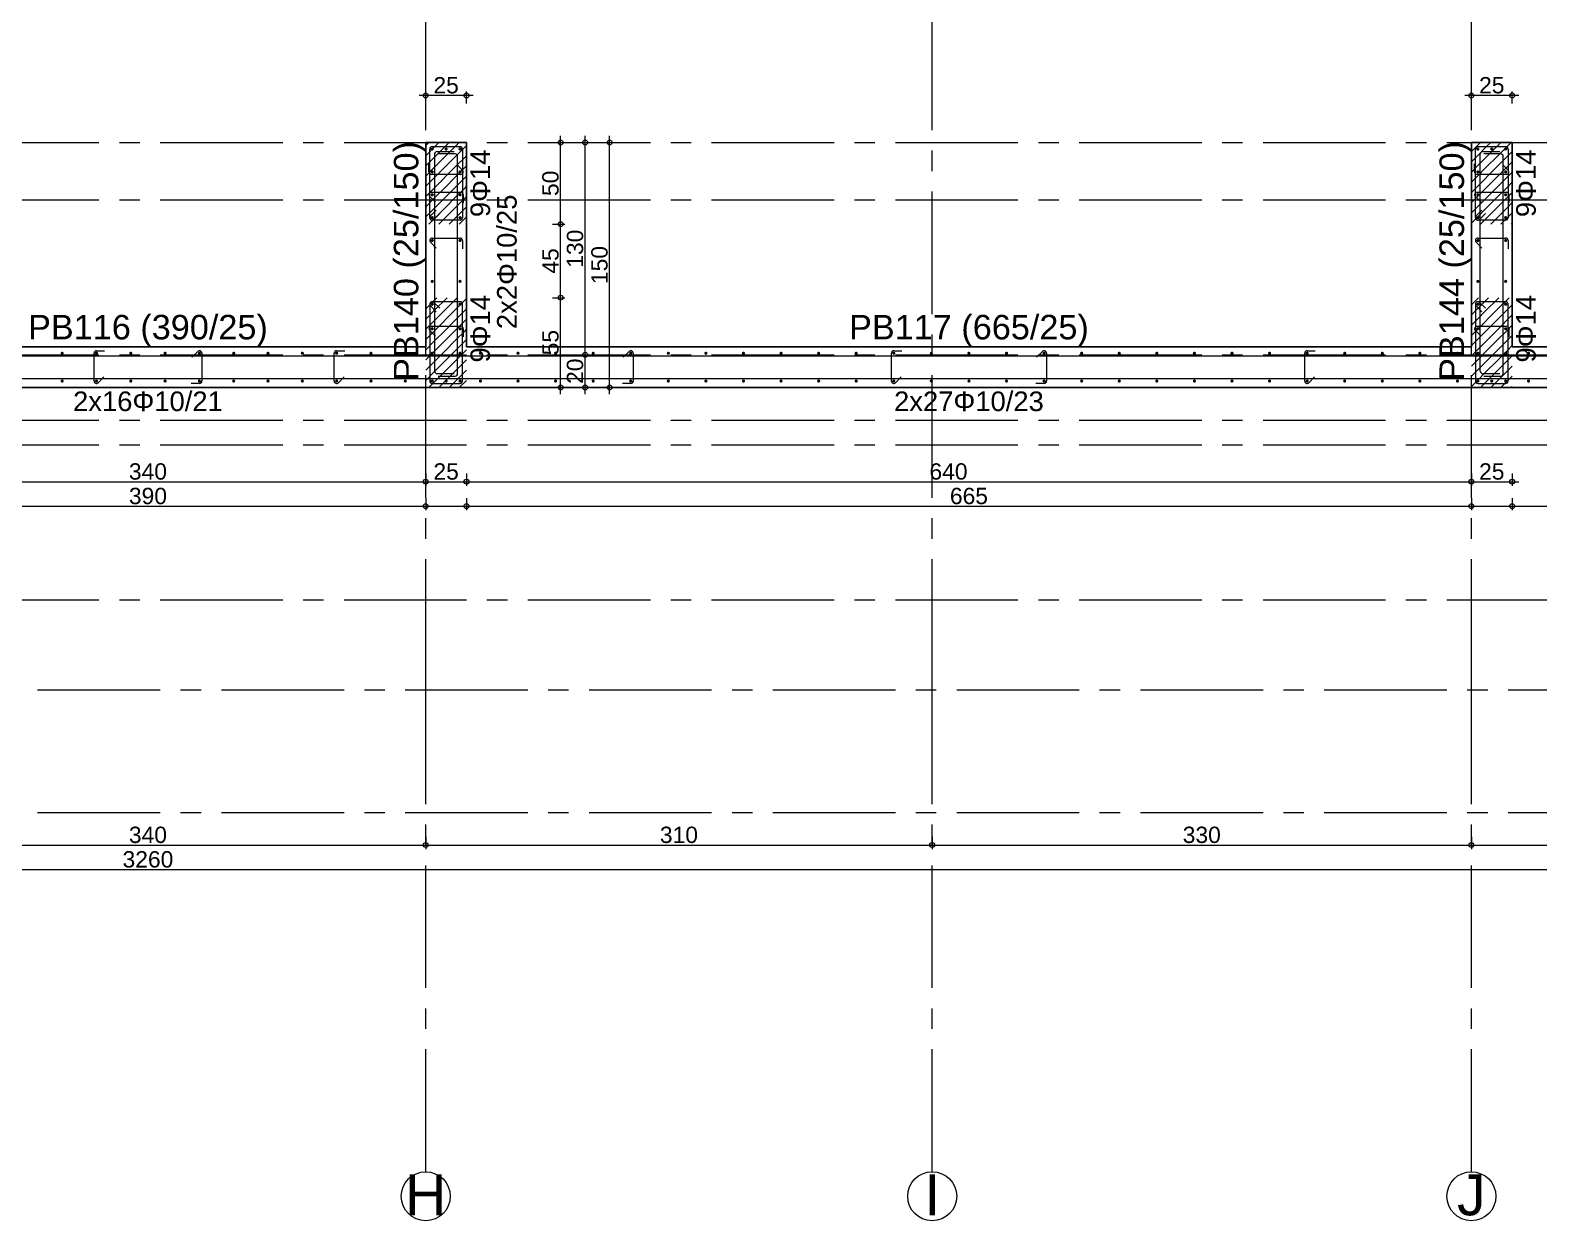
# Model space of a CAD drawing. Header units: millimetres. Extents: x 2232 to 85269, y -3593 to 5869.
# Drawn here: x 18174 to 19097, y 2976 to 3704 of the extents above; entities that cross this region are included whole.
import ezdxf

# ---------------------------------------------------------------- set-up
doc = ezdxf.new("R2010")
doc.units = ezdxf.units.MM
doc.linetypes.add('CENTER2', pattern=[112.5, 75, -12.5, 12.5, -12.5])
doc.linetypes.add('DASHDOT2', pattern=[12.7, 6.35, -3.175, 0, -3.175])
doc.layers.add('aks', color=251, linetype='DASHDOT2', lineweight=35)
for name, color, linetype in [('Donatı Yazısı', 7, 'Continuous'), ('Donatı Çizgisi', 7, 'Continuous'), ('Kolon', 7, 'Continuous'), ('Ölçülendirme', 7, 'Continuous')]:
    doc.layers.add(name, color=color, linetype=linetype)
doc.styles.add('arial_1_18', font='arial.ttf', dxfattribs={"height": 0.2})

# ---------------------------------------------------------------- blocks, each defined once
blk = doc.blocks.new('IDE912Entity7136')
at = {"layer": 'aks', "color": 250, "linetype": 'CENTER2', "lineweight": 5}
blk.add_lwpolyline([(144.42, 280), (4054.42, 280)], dxfattribs=at)
blk = doc.blocks.new('IDE912Entity7137')
at = {"layer": 'aks', "color": 250, "linetype": 'CENTER2', "lineweight": 5}
blk.add_lwpolyline([(144.42, 355), (4054.42, 355)], dxfattribs=at)
blk = doc.blocks.new('IDE912Entity7138')
at = {"layer": 'aks', "color": 250, "linetype": 'CENTER2', "lineweight": 5}
blk.add_lwpolyline([(444.42, 410), (3754.42, 410)], dxfattribs=at)
blk = doc.blocks.new('IDE912Entity7139')
at = {"layer": 'aks', "color": 250, "linetype": 'CENTER2', "lineweight": 5}
blk.add_lwpolyline([(444.42, 505), (3754.42, 505)], dxfattribs=at)
blk = doc.blocks.new('IDE912Entity7140')
at = {"layer": 'aks', "color": 250, "linetype": 'CENTER2', "lineweight": 5}
blk.add_lwpolyline([(444.42, 655), (3754.42, 655)], dxfattribs=at)
blk = doc.blocks.new('IDE912Entity7141')
at = {"layer": 'aks', "color": 250, "linetype": 'CENTER2', "lineweight": 5}
blk.add_lwpolyline([(444.42, 520), (3754.42, 520)], dxfattribs=at)
blk = doc.blocks.new('IDE912Entity7142')
at = {"layer": 'aks', "color": 250, "linetype": 'CENTER2', "lineweight": 5}
blk.add_lwpolyline([(444.42, 560), (3754.42, 560)], dxfattribs=at)
blk = doc.blocks.new('IDE912Entity7143')
at = {"layer": 'aks', "color": 250, "linetype": 'CENTER2', "lineweight": 5}
blk.add_lwpolyline([(444.42, 540), (3754.42, 540)], dxfattribs=at)
blk = doc.blocks.new('IDE912Entity7144')
at = {"layer": 'aks', "color": 250, "linetype": 'CENTER2', "lineweight": 5}
blk.add_lwpolyline([(444.42, 690), (3754.42, 690)], dxfattribs=at)
blk = doc.blocks.new('IDE912Entity7161')
at = {"layer": 'aks', "color": 250, "linetype": 'CENTER2', "lineweight": 5}
for points in [[(2294.42, 360), (2294.42, 2530)], [(2294.42, 60), (2294.42, 360)]]:
    blk.add_lwpolyline(points, dxfattribs=at)
at = {"layer": 'aks', "color": 30, "linetype": 'Continuous', "lineweight": 5}
blk.add_circle((2294.42, 45), 15, dxfattribs=at)
at = {"layer": 'aks', "color": 1, "linetype": 'Continuous', "lineweight": 5, "style": 'arial_1_18'}
blk.add_text('H', height=25, dxfattribs=at).set_placement((2281.83, 33.37))
blk = doc.blocks.new('IDE912Entity7162')
at = {"layer": 'aks', "color": 250, "linetype": 'CENTER2', "lineweight": 5}
for points in [[(2934.42, 360), (2934.42, 2530)], [(2934.42, 60), (2934.42, 360)]]:
    blk.add_lwpolyline(points, dxfattribs=at)
at = {"layer": 'aks', "color": 30, "linetype": 'Continuous', "lineweight": 5}
blk.add_circle((2934.42, 45), 15, dxfattribs=at)
at = {"layer": 'aks', "color": 1, "linetype": 'Continuous', "lineweight": 5, "style": 'arial_1_18'}
blk.add_text('J', height=25, dxfattribs=at).set_placement((2925.69, 33.37))
blk = doc.blocks.new('IDE912Entity7163')
at = {"layer": 'aks', "color": 250, "linetype": 'CENTER2', "lineweight": 5}
for points in [[(2604.42, 360), (2604.42, 2530)], [(2604.42, 60), (2604.42, 360)]]:
    blk.add_lwpolyline(points, dxfattribs=at)
at = {"layer": 'aks', "color": 30, "linetype": 'Continuous', "lineweight": 5}
blk.add_circle((2604.42, 45), 15, dxfattribs=at)
at = {"layer": 'aks', "color": 1, "linetype": 'Continuous', "lineweight": 5, "style": 'arial_1_18'}
blk.add_text('I', height=25, dxfattribs=at).set_placement((2599.57, 33.37))

msp = doc.modelspace()

# ---------------------------------------------------------------- hatches: boundary and pattern name
at = {"layer": 'Donatı Çizgisi', "linetype": 'Continuous', "lineweight": 5}
h = msp.add_hatch(color=5, dxfattribs=at)
edge = h.paths.add_edge_path(flags=0)
edge.add_arc((18419.66, 3631.72), 1, 0, 360)
h = msp.add_hatch(color=5, dxfattribs=at)
edge = h.paths.add_edge_path(flags=0)
edge.add_arc((18428.16, 3631.72), 1, 0, 360)
h = msp.add_hatch(color=5, dxfattribs=at)
edge = h.paths.add_edge_path(flags=0)
edge.add_arc((18436.66, 3631.72), 1, 0, 360)
h = msp.add_hatch(color=5, dxfattribs=at)
edge = h.paths.add_edge_path(flags=0)
edge.add_arc((19059.66, 3631.72), 1, 0, 360)
h = msp.add_hatch(color=5, dxfattribs=at)
edge = h.paths.add_edge_path(flags=0)
edge.add_arc((19068.16, 3631.72), 1, 0, 360)
h = msp.add_hatch(color=5, dxfattribs=at)
edge = h.paths.add_edge_path(flags=0)
edge.add_arc((19076.66, 3631.72), 1, 0, 360)
h = msp.add_hatch(color=5, dxfattribs=at)
edge = h.paths.add_edge_path(flags=0)
edge.add_arc((18419.66, 3617.72), 1, 0, 360)
h = msp.add_hatch(color=5, dxfattribs=at)
edge = h.paths.add_edge_path(flags=0)
edge.add_arc((18436.66, 3617.72), 1, 0, 360)
h = msp.add_hatch(color=5, dxfattribs=at)
edge = h.paths.add_edge_path(flags=0)
edge.add_arc((19059.66, 3617.72), 1, 0, 360)
h = msp.add_hatch(color=5, dxfattribs=at)
edge = h.paths.add_edge_path(flags=0)
edge.add_arc((19076.66, 3617.72), 1, 0, 360)
h = msp.add_hatch(color=5, dxfattribs=at)
edge = h.paths.add_edge_path(flags=0)
edge.add_arc((18419.66, 3603.72), 1, 0, 360)
h = msp.add_hatch(color=5, dxfattribs=at)
edge = h.paths.add_edge_path(flags=0)
edge.add_arc((18436.66, 3603.72), 1, 0, 360)
h = msp.add_hatch(color=5, dxfattribs=at)
edge = h.paths.add_edge_path(flags=0)
edge.add_arc((19059.66, 3603.72), 1, 0, 360)
h = msp.add_hatch(color=5, dxfattribs=at)
edge = h.paths.add_edge_path(flags=0)
edge.add_arc((19076.66, 3603.72), 1, 0, 360)
h = msp.add_hatch(color=5, dxfattribs=at)
edge = h.paths.add_edge_path(flags=0)
edge.add_arc((18419.66, 3589.72), 1, 0, 360)
h = msp.add_hatch(color=5, dxfattribs=at)
edge = h.paths.add_edge_path(flags=0)
edge.add_arc((18436.66, 3589.72), 1, 0, 360)
h = msp.add_hatch(color=5, dxfattribs=at)
edge = h.paths.add_edge_path(flags=0)
edge.add_arc((19059.66, 3589.72), 1, 0, 360)
h = msp.add_hatch(color=5, dxfattribs=at)
edge = h.paths.add_edge_path(flags=0)
edge.add_arc((19076.66, 3589.72), 1, 0, 360)
h = msp.add_hatch(color=5, dxfattribs=at)
edge = h.paths.add_edge_path(flags=0)
edge.add_arc((18419.66, 3575.72), 1, 0, 360)
h = msp.add_hatch(color=5, dxfattribs=at)
edge = h.paths.add_edge_path(flags=0)
edge.add_arc((18436.66, 3575.72), 1, 0, 360)
h = msp.add_hatch(color=5, dxfattribs=at)
edge = h.paths.add_edge_path(flags=0)
edge.add_arc((19059.66, 3575.72), 1, 0, 360)
h = msp.add_hatch(color=5, dxfattribs=at)
edge = h.paths.add_edge_path(flags=0)
edge.add_arc((19076.66, 3575.72), 1, 0, 360)
h = msp.add_hatch(color=5, dxfattribs=at)
edge = h.paths.add_edge_path(flags=0)
edge.add_arc((18419.66, 3550.72), 1, 0, 360)
h = msp.add_hatch(color=5, dxfattribs=at)
edge = h.paths.add_edge_path(flags=0)
edge.add_arc((18436.66, 3550.72), 1, 0, 360)
h = msp.add_hatch(color=5, dxfattribs=at)
edge = h.paths.add_edge_path(flags=0)
edge.add_arc((19059.66, 3550.72), 1, 0, 360)
h = msp.add_hatch(color=5, dxfattribs=at)
edge = h.paths.add_edge_path(flags=0)
edge.add_arc((19076.66, 3550.72), 1, 0, 360)
h = msp.add_hatch(color=5, dxfattribs=at)
edge = h.paths.add_edge_path(flags=0)
edge.add_arc((18419.66, 3536.72), 1, 0, 360)
h = msp.add_hatch(color=5, dxfattribs=at)
edge = h.paths.add_edge_path(flags=0)
edge.add_arc((18436.66, 3536.72), 1, 0, 360)
h = msp.add_hatch(color=5, dxfattribs=at)
edge = h.paths.add_edge_path(flags=0)
edge.add_arc((19059.66, 3536.72), 1, 0, 360)
h = msp.add_hatch(color=5, dxfattribs=at)
edge = h.paths.add_edge_path(flags=0)
edge.add_arc((19076.66, 3536.72), 1, 0, 360)
h = msp.add_hatch(color=5, dxfattribs=at)
edge = h.paths.add_edge_path(flags=0)
edge.add_arc((18419.66, 3521.72), 1, 0, 360)
h = msp.add_hatch(color=5, dxfattribs=at)
edge = h.paths.add_edge_path(flags=0)
edge.add_arc((18436.66, 3521.72), 1, 0, 360)
h = msp.add_hatch(color=5, dxfattribs=at)
edge = h.paths.add_edge_path(flags=0)
edge.add_arc((19059.66, 3521.72), 1, 0, 360)
h = msp.add_hatch(color=5, dxfattribs=at)
edge = h.paths.add_edge_path(flags=0)
edge.add_arc((19076.66, 3521.72), 1, 0, 360)
h = msp.add_hatch(color=5, dxfattribs=at)
edge = h.paths.add_edge_path(flags=0)
edge.add_arc((18193.16, 3506.72), 1, 0, 360)
h = msp.add_hatch(color=5, dxfattribs=at)
edge = h.paths.add_edge_path(flags=0)
edge.add_arc((18214.16, 3506.72), 1, 0, 360)
h = msp.add_hatch(color=5, dxfattribs=at)
edge = h.paths.add_edge_path(flags=0)
edge.add_arc((18235.16, 3506.72), 1, 0, 360)
h = msp.add_hatch(color=5, dxfattribs=at)
edge = h.paths.add_edge_path(flags=0)
edge.add_arc((18256.16, 3506.72), 1, 0, 360)
h = msp.add_hatch(color=5, dxfattribs=at)
edge = h.paths.add_edge_path(flags=0)
edge.add_arc((18277.16, 3506.72), 1, 0, 360)
h = msp.add_hatch(color=5, dxfattribs=at)
edge = h.paths.add_edge_path(flags=0)
edge.add_arc((18298.16, 3506.72), 1, 0, 360)
h = msp.add_hatch(color=5, dxfattribs=at)
edge = h.paths.add_edge_path(flags=0)
edge.add_arc((18319.16, 3506.72), 1, 0, 360)
h = msp.add_hatch(color=5, dxfattribs=at)
edge = h.paths.add_edge_path(flags=0)
edge.add_arc((18340.16, 3506.72), 1, 0, 360)
h = msp.add_hatch(color=5, dxfattribs=at)
edge = h.paths.add_edge_path(flags=0)
edge.add_arc((18361.16, 3506.72), 1, 0, 360)
h = msp.add_hatch(color=5, dxfattribs=at)
edge = h.paths.add_edge_path(flags=0)
edge.add_arc((18382.16, 3506.72), 1, 0, 360)
h = msp.add_hatch(color=5, dxfattribs=at)
edge = h.paths.add_edge_path(flags=0)
edge.add_arc((18403.16, 3506.72), 1, 0, 360)
h = msp.add_hatch(color=5, dxfattribs=at)
edge = h.paths.add_edge_path(flags=0)
edge.add_arc((18419.66, 3506.72), 1, 0, 360)
h = msp.add_hatch(color=5, dxfattribs=at)
edge = h.paths.add_edge_path(flags=0)
edge.add_arc((18436.66, 3506.72), 1, 0, 360)
h = msp.add_hatch(color=5, dxfattribs=at)
edge = h.paths.add_edge_path(flags=0)
edge.add_arc((18449.16, 3506.72), 1, 0, 360)
h = msp.add_hatch(color=5, dxfattribs=at)
edge = h.paths.add_edge_path(flags=0)
edge.add_arc((18472.16, 3506.72), 1, 0, 360)
h = msp.add_hatch(color=5, dxfattribs=at)
edge = h.paths.add_edge_path(flags=0)
edge.add_arc((18495.16, 3506.72), 1, 0, 360)
h = msp.add_hatch(color=5, dxfattribs=at)
edge = h.paths.add_edge_path(flags=0)
edge.add_arc((18518.16, 3506.72), 1, 0, 360)
h = msp.add_hatch(color=5, dxfattribs=at)
edge = h.paths.add_edge_path(flags=0)
edge.add_arc((18541.16, 3506.72), 1, 0, 360)
h = msp.add_hatch(color=5, dxfattribs=at)
edge = h.paths.add_edge_path(flags=0)
edge.add_arc((18564.16, 3506.72), 1, 0, 360)
h = msp.add_hatch(color=5, dxfattribs=at)
edge = h.paths.add_edge_path(flags=0)
edge.add_arc((18587.16, 3506.72), 1, 0, 360)
h = msp.add_hatch(color=5, dxfattribs=at)
edge = h.paths.add_edge_path(flags=0)
edge.add_arc((18610.16, 3506.72), 1, 0, 360)
h = msp.add_hatch(color=5, dxfattribs=at)
edge = h.paths.add_edge_path(flags=0)
edge.add_arc((18633.16, 3506.72), 1, 0, 360)
h = msp.add_hatch(color=5, dxfattribs=at)
edge = h.paths.add_edge_path(flags=0)
edge.add_arc((18656.16, 3506.72), 1, 0, 360)
h = msp.add_hatch(color=5, dxfattribs=at)
edge = h.paths.add_edge_path(flags=0)
edge.add_arc((18679.16, 3506.72), 1, 0, 360)
h = msp.add_hatch(color=5, dxfattribs=at)
edge = h.paths.add_edge_path(flags=0)
edge.add_arc((18702.16, 3506.72), 1, 0, 360)
h = msp.add_hatch(color=5, dxfattribs=at)
edge = h.paths.add_edge_path(flags=0)
edge.add_arc((18725.16, 3506.72), 1, 0, 360)
h = msp.add_hatch(color=5, dxfattribs=at)
edge = h.paths.add_edge_path(flags=0)
edge.add_arc((18748.16, 3506.72), 1, 0, 360)
h = msp.add_hatch(color=5, dxfattribs=at)
edge = h.paths.add_edge_path(flags=0)
edge.add_arc((18771.16, 3506.72), 1, 0, 360)
h = msp.add_hatch(color=5, dxfattribs=at)
edge = h.paths.add_edge_path(flags=0)
edge.add_arc((18794.16, 3506.72), 1, 0, 360)
h = msp.add_hatch(color=5, dxfattribs=at)
edge = h.paths.add_edge_path(flags=0)
edge.add_arc((18817.16, 3506.72), 1, 0, 360)
h = msp.add_hatch(color=5, dxfattribs=at)
edge = h.paths.add_edge_path(flags=0)
edge.add_arc((18840.16, 3506.72), 1, 0, 360)
h = msp.add_hatch(color=5, dxfattribs=at)
edge = h.paths.add_edge_path(flags=0)
edge.add_arc((18863.16, 3506.72), 1, 0, 360)
h = msp.add_hatch(color=5, dxfattribs=at)
edge = h.paths.add_edge_path(flags=0)
edge.add_arc((18886.16, 3506.72), 1, 0, 360)
h = msp.add_hatch(color=5, dxfattribs=at)
edge = h.paths.add_edge_path(flags=0)
edge.add_arc((18909.16, 3506.72), 1, 0, 360)
h = msp.add_hatch(color=5, dxfattribs=at)
edge = h.paths.add_edge_path(flags=0)
edge.add_arc((18932.16, 3506.72), 1, 0, 360)
h = msp.add_hatch(color=5, dxfattribs=at)
edge = h.paths.add_edge_path(flags=0)
edge.add_arc((18955.16, 3506.72), 1, 0, 360)
h = msp.add_hatch(color=5, dxfattribs=at)
edge = h.paths.add_edge_path(flags=0)
edge.add_arc((18978.16, 3506.72), 1, 0, 360)
h = msp.add_hatch(color=5, dxfattribs=at)
edge = h.paths.add_edge_path(flags=0)
edge.add_arc((19001.16, 3506.72), 1, 0, 360)
h = msp.add_hatch(color=5, dxfattribs=at)
edge = h.paths.add_edge_path(flags=0)
edge.add_arc((19024.16, 3506.72), 1, 0, 360)
h = msp.add_hatch(color=5, dxfattribs=at)
edge = h.paths.add_edge_path(flags=0)
edge.add_arc((19047.16, 3506.72), 1, 0, 360)
h = msp.add_hatch(color=5, dxfattribs=at)
edge = h.paths.add_edge_path(flags=0)
edge.add_arc((19059.66, 3506.72), 1, 0, 360)
h = msp.add_hatch(color=5, dxfattribs=at)
edge = h.paths.add_edge_path(flags=0)
edge.add_arc((19076.66, 3506.72), 1, 0, 360)
h = msp.add_hatch(color=5, dxfattribs=at)
edge = h.paths.add_edge_path(flags=0)
edge.add_arc((19090.66, 3506.72), 1, 0, 360)
h = msp.add_hatch(color=5, dxfattribs=at)
edge = h.paths.add_edge_path(flags=0)
edge.add_arc((18193.16, 3489.72), 1, 0, 360)
h = msp.add_hatch(color=5, dxfattribs=at)
edge = h.paths.add_edge_path(flags=0)
edge.add_arc((18214.16, 3489.72), 1, 0, 360)
h = msp.add_hatch(color=5, dxfattribs=at)
edge = h.paths.add_edge_path(flags=0)
edge.add_arc((18235.16, 3489.72), 1, 0, 360)
h = msp.add_hatch(color=5, dxfattribs=at)
edge = h.paths.add_edge_path(flags=0)
edge.add_arc((18256.16, 3489.72), 1, 0, 360)
h = msp.add_hatch(color=5, dxfattribs=at)
edge = h.paths.add_edge_path(flags=0)
edge.add_arc((18277.16, 3489.72), 1, 0, 360)
h = msp.add_hatch(color=5, dxfattribs=at)
edge = h.paths.add_edge_path(flags=0)
edge.add_arc((18298.16, 3489.72), 1, 0, 360)
h = msp.add_hatch(color=5, dxfattribs=at)
edge = h.paths.add_edge_path(flags=0)
edge.add_arc((18319.16, 3489.72), 1, 0, 360)
h = msp.add_hatch(color=5, dxfattribs=at)
edge = h.paths.add_edge_path(flags=0)
edge.add_arc((18340.16, 3489.72), 1, 0, 360)
h = msp.add_hatch(color=5, dxfattribs=at)
edge = h.paths.add_edge_path(flags=0)
edge.add_arc((18361.16, 3489.72), 1, 0, 360)
h = msp.add_hatch(color=5, dxfattribs=at)
edge = h.paths.add_edge_path(flags=0)
edge.add_arc((18382.16, 3489.72), 1, 0, 360)
h = msp.add_hatch(color=5, dxfattribs=at)
edge = h.paths.add_edge_path(flags=0)
edge.add_arc((18403.16, 3489.72), 1, 0, 360)
h = msp.add_hatch(color=5, dxfattribs=at)
edge = h.paths.add_edge_path(flags=0)
edge.add_arc((18419.66, 3489.72), 1, 0, 360)
h = msp.add_hatch(color=5, dxfattribs=at)
edge = h.paths.add_edge_path(flags=0)
edge.add_arc((18428.16, 3489.72), 1, 0, 360)
h = msp.add_hatch(color=5, dxfattribs=at)
edge = h.paths.add_edge_path(flags=0)
edge.add_arc((18436.66, 3489.72), 1, 0, 360)
h = msp.add_hatch(color=5, dxfattribs=at)
edge = h.paths.add_edge_path(flags=0)
edge.add_arc((18449.16, 3489.72), 1, 0, 360)
h = msp.add_hatch(color=5, dxfattribs=at)
edge = h.paths.add_edge_path(flags=0)
edge.add_arc((18472.16, 3489.72), 1, 0, 360)
h = msp.add_hatch(color=5, dxfattribs=at)
edge = h.paths.add_edge_path(flags=0)
edge.add_arc((18495.16, 3489.72), 1, 0, 360)
h = msp.add_hatch(color=5, dxfattribs=at)
edge = h.paths.add_edge_path(flags=0)
edge.add_arc((18518.16, 3489.72), 1, 0, 360)
h = msp.add_hatch(color=5, dxfattribs=at)
edge = h.paths.add_edge_path(flags=0)
edge.add_arc((18541.16, 3489.72), 1, 0, 360)
h = msp.add_hatch(color=5, dxfattribs=at)
edge = h.paths.add_edge_path(flags=0)
edge.add_arc((18564.16, 3489.72), 1, 0, 360)
h = msp.add_hatch(color=5, dxfattribs=at)
edge = h.paths.add_edge_path(flags=0)
edge.add_arc((18587.16, 3489.72), 1, 0, 360)
h = msp.add_hatch(color=5, dxfattribs=at)
edge = h.paths.add_edge_path(flags=0)
edge.add_arc((18610.16, 3489.72), 1, 0, 360)
h = msp.add_hatch(color=5, dxfattribs=at)
edge = h.paths.add_edge_path(flags=0)
edge.add_arc((18633.16, 3489.72), 1, 0, 360)
h = msp.add_hatch(color=5, dxfattribs=at)
edge = h.paths.add_edge_path(flags=0)
edge.add_arc((18656.16, 3489.72), 1, 0, 360)
h = msp.add_hatch(color=5, dxfattribs=at)
edge = h.paths.add_edge_path(flags=0)
edge.add_arc((18679.16, 3489.72), 1, 0, 360)
h = msp.add_hatch(color=5, dxfattribs=at)
edge = h.paths.add_edge_path(flags=0)
edge.add_arc((18702.16, 3489.72), 1, 0, 360)
h = msp.add_hatch(color=5, dxfattribs=at)
edge = h.paths.add_edge_path(flags=0)
edge.add_arc((18725.16, 3489.72), 1, 0, 360)
h = msp.add_hatch(color=5, dxfattribs=at)
edge = h.paths.add_edge_path(flags=0)
edge.add_arc((18748.16, 3489.72), 1, 0, 360)
h = msp.add_hatch(color=5, dxfattribs=at)
edge = h.paths.add_edge_path(flags=0)
edge.add_arc((18771.16, 3489.72), 1, 0, 360)
h = msp.add_hatch(color=5, dxfattribs=at)
edge = h.paths.add_edge_path(flags=0)
edge.add_arc((18794.16, 3489.72), 1, 0, 360)
h = msp.add_hatch(color=5, dxfattribs=at)
edge = h.paths.add_edge_path(flags=0)
edge.add_arc((18817.16, 3489.72), 1, 0, 360)
h = msp.add_hatch(color=5, dxfattribs=at)
edge = h.paths.add_edge_path(flags=0)
edge.add_arc((18840.16, 3489.72), 1, 0, 360)
h = msp.add_hatch(color=5, dxfattribs=at)
edge = h.paths.add_edge_path(flags=0)
edge.add_arc((18863.16, 3489.72), 1, 0, 360)
h = msp.add_hatch(color=5, dxfattribs=at)
edge = h.paths.add_edge_path(flags=0)
edge.add_arc((18886.16, 3489.72), 1, 0, 360)
h = msp.add_hatch(color=5, dxfattribs=at)
edge = h.paths.add_edge_path(flags=0)
edge.add_arc((18909.16, 3489.72), 1, 0, 360)
h = msp.add_hatch(color=5, dxfattribs=at)
edge = h.paths.add_edge_path(flags=0)
edge.add_arc((18932.16, 3489.72), 1, 0, 360)
h = msp.add_hatch(color=5, dxfattribs=at)
edge = h.paths.add_edge_path(flags=0)
edge.add_arc((18955.16, 3489.72), 1, 0, 360)
h = msp.add_hatch(color=5, dxfattribs=at)
edge = h.paths.add_edge_path(flags=0)
edge.add_arc((18978.16, 3489.72), 1, 0, 360)
h = msp.add_hatch(color=5, dxfattribs=at)
edge = h.paths.add_edge_path(flags=0)
edge.add_arc((19001.16, 3489.72), 1, 0, 360)
h = msp.add_hatch(color=5, dxfattribs=at)
edge = h.paths.add_edge_path(flags=0)
edge.add_arc((19024.16, 3489.72), 1, 0, 360)
h = msp.add_hatch(color=5, dxfattribs=at)
edge = h.paths.add_edge_path(flags=0)
edge.add_arc((19047.16, 3489.72), 1, 0, 360)
h = msp.add_hatch(color=5, dxfattribs=at)
edge = h.paths.add_edge_path(flags=0)
edge.add_arc((19059.66, 3489.72), 1, 0, 360)
h = msp.add_hatch(color=5, dxfattribs=at)
edge = h.paths.add_edge_path(flags=0)
edge.add_arc((19068.16, 3489.72), 1, 0, 360)
h = msp.add_hatch(color=5, dxfattribs=at)
edge = h.paths.add_edge_path(flags=0)
edge.add_arc((19076.66, 3489.72), 1, 0, 360)
h = msp.add_hatch(color=5, dxfattribs=at)
edge = h.paths.add_edge_path(flags=0)
edge.add_arc((19090.66, 3489.72), 1, 0, 360)

# ---------------------------------------------------------------- linework, layer by layer
at = {"layer": 'Donatı Çizgisi', "color": 5, "linetype": 'Continuous', "lineweight": 5}
for points in [[(18418.16, 3589.72), (18418.16, 3631.72)], [(18419.66, 3633.22), (18436.66, 3633.22)], [(18438.16, 3631.72), (18438.16, 3589.72)], [(19058.16, 3589.72), (19058.16, 3631.72)], [(19059.66, 3633.22), (19076.66, 3633.22)], [(19078.16, 3631.72), (19078.16, 3589.72)], [(18418.6, 3590.78), (18422.13, 3594.31)], [(18424.26, 3592.19), (18420.72, 3588.66)], [(19058.6, 3590.78), (19062.13, 3594.31)], [(19064.26, 3592.19), (19060.72, 3588.66)], [(18436.66, 3588.22), (18419.66, 3588.22)], [(19076.66, 3588.22), (19059.66, 3588.22)], [(18418.16, 3536.72), (18418.16, 3489.72)], [(18436.66, 3538.22), (18419.66, 3538.22)], [(18424.26, 3534.24), (18420.72, 3537.78)], [(18438.16, 3489.72), (18438.16, 3536.72)], [(19058.16, 3536.72), (19058.16, 3489.72)], [(19076.66, 3538.22), (19059.66, 3538.22)], [(19064.26, 3534.24), (19060.72, 3537.78)], [(19078.16, 3489.72), (19078.16, 3536.72)], [(18418.6, 3535.66), (18422.13, 3532.12)], [(19058.6, 3535.66), (19062.13, 3532.12)], [(18419.66, 3488.22), (18436.66, 3488.22)], [(19059.66, 3488.22), (19076.66, 3488.22)]]:
    msp.add_lwpolyline(points, dxfattribs=at)
at = {"layer": 'Donatı Çizgisi', "color": 1, "linetype": 'Continuous', "lineweight": 5}
for points in [[(18422.66, 3630.22), (18433.06, 3630.22)], [(19062.66, 3630.22), (19073.06, 3630.22)], [(18417.66, 3617.72), (18417.66, 3622.72)], [(18421.16, 3495.72), (18421.16, 3628.72)], [(18433.66, 3628.72), (18423.26, 3628.72)], [(18434.68, 3622.31), (18438.22, 3618.78)], [(18435.16, 3494.22), (18435.16, 3627.22)], [(19057.66, 3617.72), (19057.66, 3622.72)], [(19061.16, 3495.72), (19061.16, 3628.72)], [(19073.66, 3628.72), (19063.26, 3628.72)], [(19074.68, 3622.31), (19078.22, 3618.78)], [(19075.16, 3494.22), (19075.16, 3627.22)], [(18437.16, 3616.22), (18419.16, 3616.22)], [(19077.16, 3616.22), (19059.16, 3616.22)], [(18421.63, 3599.12), (18418.1, 3602.66)], [(18419.16, 3605.22), (18437.16, 3605.22)], [(18438.66, 3603.72), (18438.66, 3598.72)], [(19061.63, 3599.12), (19058.1, 3602.66)], [(19059.16, 3605.22), (19077.16, 3605.22)], [(19078.66, 3603.72), (19078.66, 3598.72)], [(18422.13, 3571.12), (18418.6, 3574.66)], [(18419.66, 3577.22), (18436.66, 3577.22)], [(18438.16, 3575.72), (18438.16, 3570.72)], [(19062.13, 3571.12), (19058.6, 3574.66)], [(19059.66, 3577.22), (19076.66, 3577.22)], [(19078.16, 3575.72), (19078.16, 3570.72)], [(18421.63, 3517.12), (18418.1, 3520.66)], [(18419.16, 3523.22), (18437.16, 3523.22)], [(18438.66, 3521.72), (18438.66, 3516.72)], [(19061.63, 3517.12), (19058.1, 3520.66)], [(19059.16, 3523.22), (19077.16, 3523.22)], [(19078.66, 3521.72), (19078.66, 3516.72)], [(18060.66, 3505.22), (19241.16, 3505.22)], [(18212.66, 3489.72), (18212.66, 3506.72)], [(18214.16, 3508.22), (18219.16, 3508.22)], [(18272.56, 3504.24), (18276.1, 3507.78)], [(18278.66, 3506.72), (18278.66, 3489.72)], [(18359.66, 3489.72), (18359.66, 3506.72)], [(18361.16, 3508.22), (18366.16, 3508.22)], [(18536.56, 3504.24), (18540.1, 3507.78)], [(18542.66, 3506.72), (18542.66, 3489.72)], [(18700.66, 3489.72), (18700.66, 3506.72)], [(18702.16, 3508.22), (18707.16, 3508.22)], [(18789.56, 3504.24), (18793.1, 3507.78)], [(18795.66, 3506.72), (18795.66, 3489.72)], [(18953.66, 3489.72), (18953.66, 3506.72)], [(18955.16, 3508.22), (18960.16, 3508.22)], [(18059.16, 3491.22), (18823.16, 3491.22)], [(18218.76, 3492.19), (18215.22, 3488.66)], [(18365.76, 3492.19), (18362.22, 3488.66)], [(18433.06, 3494.22), (18422.66, 3494.22)], [(18423.26, 3492.72), (18433.66, 3492.72)], [(18685.16, 3491.22), (19865.66, 3491.22)], [(18706.76, 3492.19), (18703.22, 3488.66)], [(18959.76, 3492.19), (18956.22, 3488.66)], [(19073.06, 3494.22), (19062.66, 3494.22)], [(19063.26, 3492.72), (19073.66, 3492.72)], [(18277.16, 3488.22), (18272.16, 3488.22)], [(18541.16, 3488.22), (18536.16, 3488.22)], [(18794.16, 3488.22), (18789.16, 3488.22)]]:
    msp.add_lwpolyline(points, dxfattribs=at)
at = {"layer": 'Donatı Çizgisi', "color": 5, "linetype": 'Continuous', "lineweight": 5}
for centre, start, end in [((18419.66, 3631.72), 90, 180), ((18436.66, 3631.72), 0, 90), ((19059.66, 3631.72), 90, 180), ((19076.66, 3631.72), 0, 90), ((18419.66, 3589.72), 135, 270), ((18419.66, 3589.72), 180, 315), ((18436.66, 3589.72), 270, 0), ((19059.66, 3589.72), 135, 270), ((19059.66, 3589.72), 180, 315), ((19076.66, 3589.72), 270, 0), ((18419.66, 3536.72), 45, 180), ((18419.66, 3536.72), 90, 225), ((18436.66, 3536.72), 0, 90), ((19059.66, 3536.72), 45, 180), ((19059.66, 3536.72), 90, 225), ((19076.66, 3536.72), 0, 90), ((18419.66, 3489.72), 180, 270), ((18436.66, 3489.72), 270, 0), ((19059.66, 3489.72), 180, 270), ((19076.66, 3489.72), 270, 0)]:
    msp.add_arc(centre, 1.5, start, end, dxfattribs=at)
at = {"layer": 'Donatı Çizgisi', "color": 1, "linetype": 'Continuous', "lineweight": 5}
for centre, start, end in [((18422.66, 3628.72), 90, 180), ((19062.66, 3628.72), 90, 180), ((18433.66, 3627.22), 0, 90), ((19073.66, 3627.22), 0, 90), ((18419.16, 3617.72), 180, 270), ((18437.16, 3617.72), 270, 45), ((19059.16, 3617.72), 180, 270), ((19077.16, 3617.72), 270, 45), ((18419.16, 3603.72), 90, 225), ((18437.16, 3603.72), 0, 90), ((19059.16, 3603.72), 90, 225), ((19077.16, 3603.72), 0, 90), ((18419.66, 3575.72), 90, 225), ((18436.66, 3575.72), 0, 90), ((19059.66, 3575.72), 90, 225), ((19076.66, 3575.72), 0, 90), ((18419.16, 3521.72), 90, 225), ((18437.16, 3521.72), 0, 90), ((19059.16, 3521.72), 90, 225), ((19077.16, 3521.72), 0, 90), ((18214.16, 3506.72), 90, 180), ((18277.16, 3506.72), 0, 135), ((18361.16, 3506.72), 90, 180), ((18541.16, 3506.72), 0, 135), ((18702.16, 3506.72), 90, 180), ((18794.16, 3506.72), 0, 135), ((18955.16, 3506.72), 90, 180), ((18422.66, 3495.72), 180, 270), ((18433.66, 3494.22), 270, 0), ((19062.66, 3495.72), 180, 270), ((19073.66, 3494.22), 270, 0), ((18214.16, 3489.72), 180, 315), ((18277.16, 3489.72), 270, 0), ((18361.16, 3489.72), 180, 315), ((18541.16, 3489.72), 270, 0), ((18702.16, 3489.72), 180, 315), ((18794.16, 3489.72), 270, 0), ((18955.16, 3489.72), 180, 315)]:
    msp.add_arc(centre, 1.5, start, end, dxfattribs=at)
at = {"layer": 'Kolon', "color": 251, "linetype": 'Continuous', "lineweight": -3}
for points in [[(18415.66, 3633.89), (18417.49, 3635.72)], [(18415.66, 3627.64), (18421.24, 3633.22)], [(18421.24, 3633.22), (18423.74, 3635.72)], [(18421.24, 3620.72), (18433.74, 3633.22)], [(18421.24, 3626.97), (18427.49, 3633.22)], [(18427.49, 3633.22), (18429.99, 3635.72)], [(18433.74, 3633.22), (18436.24, 3635.72)], [(18433.74, 3626.97), (18439.99, 3633.22)], [(18439.99, 3633.22), (18440.66, 3633.89)], [(19055.66, 3630.14), (19058.74, 3633.22)], [(19058.74, 3633.22), (19061.24, 3635.72)], [(19058.74, 3620.72), (19071.24, 3633.22)], [(19058.74, 3626.97), (19064.99, 3633.22)], [(19064.99, 3633.22), (19067.49, 3635.72)], [(19071.24, 3633.22), (19073.74, 3635.72)], [(19071.24, 3626.97), (19077.49, 3633.22)], [(19071.24, 3620.72), (19080.66, 3630.14)], [(19077.49, 3633.22), (19079.99, 3635.72)], [(18415.66, 3621.39), (18421.24, 3626.97)], [(18415.66, 3615.14), (18421.24, 3620.72)], [(18421.24, 3608.22), (18433.74, 3620.72)], [(18421.24, 3614.47), (18427.49, 3620.72)], [(18427.49, 3620.72), (18433.74, 3626.97)], [(18433.74, 3620.72), (18440.66, 3627.64)], [(18433.74, 3614.47), (18439.99, 3620.72)], [(18439.99, 3620.72), (18440.66, 3621.39)], [(19055.66, 3623.89), (19058.74, 3626.97)], [(19055.66, 3617.64), (19058.74, 3620.72)], [(19058.74, 3608.22), (19071.24, 3620.72)], [(19058.74, 3614.47), (19064.99, 3620.72)], [(19064.99, 3620.72), (19071.24, 3626.97)], [(19071.24, 3614.47), (19077.49, 3620.72)], [(19077.49, 3620.72), (19080.66, 3623.89)], [(18415.66, 3608.89), (18421.24, 3614.47)], [(18427.49, 3608.22), (18433.74, 3614.47)], [(18433.74, 3608.22), (18440.66, 3615.14)], [(19055.66, 3611.39), (19058.74, 3614.47)], [(19064.99, 3608.22), (19071.24, 3614.47)], [(19071.24, 3608.22), (19080.66, 3617.64)], [(19077.49, 3608.22), (19080.66, 3611.39)], [(18415.66, 3602.64), (18421.24, 3608.22)], [(18415.66, 3596.39), (18421.24, 3601.97)], [(18421.24, 3595.72), (18433.74, 3608.22)], [(18421.24, 3601.97), (18427.49, 3608.22)], [(18427.49, 3595.72), (18433.74, 3601.97)], [(18433.74, 3601.97), (18439.99, 3608.22)], [(18433.74, 3595.72), (18440.66, 3602.64)], [(18439.99, 3608.22), (18440.66, 3608.89)], [(19055.66, 3605.14), (19058.74, 3608.22)], [(19055.66, 3598.89), (19058.74, 3601.97)], [(19058.74, 3595.72), (19071.24, 3608.22)], [(19058.74, 3601.97), (19064.99, 3608.22)], [(19064.99, 3595.72), (19071.24, 3601.97)], [(19071.24, 3601.97), (19077.49, 3608.22)], [(19071.24, 3595.72), (19080.66, 3605.14)], [(18415.66, 3590.14), (18421.24, 3595.72)], [(18421.24, 3589.47), (18427.49, 3595.72)], [(18423.74, 3585.72), (18433.74, 3595.72)], [(18433.74, 3589.47), (18439.99, 3595.72)], [(18439.99, 3595.72), (18440.66, 3596.39)], [(19055.66, 3592.64), (19058.74, 3595.72)], [(19058.74, 3589.47), (19064.99, 3595.72)], [(19061.24, 3585.72), (19071.24, 3595.72)], [(19071.24, 3589.47), (19077.49, 3595.72)], [(19073.74, 3585.72), (19080.66, 3592.64)], [(19077.49, 3595.72), (19080.66, 3598.89)], [(18417.49, 3585.72), (18421.24, 3589.47)], [(18429.99, 3585.72), (18433.74, 3589.47)], [(18436.24, 3585.72), (18440.66, 3590.14)], [(19055.66, 3586.39), (19058.74, 3589.47)], [(19067.49, 3585.72), (19071.24, 3589.47)], [(19079.99, 3585.72), (19080.66, 3586.39)], [(18415.66, 3540.14), (18416.24, 3540.72)], [(18415.66, 3533.89), (18421.24, 3539.47)], [(18421.24, 3533.22), (18428.74, 3540.72)], [(18421.24, 3539.47), (18422.49, 3540.72)], [(18427.49, 3533.22), (18433.74, 3539.47)], [(18433.74, 3539.47), (18434.99, 3540.72)], [(18433.74, 3533.22), (18440.66, 3540.14)], [(19055.66, 3536.39), (19058.74, 3539.47)], [(19058.74, 3533.22), (19066.24, 3540.72)], [(19058.74, 3539.47), (19059.99, 3540.72)], [(19064.99, 3533.22), (19071.24, 3539.47)], [(19071.24, 3533.22), (19078.74, 3540.72)], [(19071.24, 3539.47), (19072.49, 3540.72)], [(18415.66, 3527.64), (18421.24, 3533.22)], [(18421.24, 3520.72), (18433.74, 3533.22)], [(18421.24, 3526.97), (18427.49, 3533.22)], [(18433.74, 3526.97), (18439.99, 3533.22)], [(18433.74, 3520.72), (18440.66, 3527.64)], [(18439.99, 3533.22), (18440.66, 3533.89)], [(19055.66, 3530.14), (19058.74, 3533.22)], [(19058.74, 3520.72), (19071.24, 3533.22)], [(19058.74, 3526.97), (19064.99, 3533.22)], [(19071.24, 3526.97), (19077.49, 3533.22)], [(19071.24, 3520.72), (19080.66, 3530.14)], [(19077.49, 3533.22), (19080.66, 3536.39)], [(18415.66, 3521.39), (18421.24, 3526.97)], [(18415.66, 3515.14), (18421.24, 3520.72)], [(18421.24, 3508.22), (18433.74, 3520.72)], [(18421.24, 3514.47), (18427.49, 3520.72)], [(18427.49, 3520.72), (18433.74, 3526.97)], [(18433.74, 3514.47), (18439.99, 3520.72)], [(18439.99, 3520.72), (18440.66, 3521.39)], [(19055.66, 3523.89), (19058.74, 3526.97)], [(19055.66, 3517.64), (19058.74, 3520.72)], [(19058.74, 3508.22), (19071.24, 3520.72)], [(19058.74, 3514.47), (19064.99, 3520.72)], [(19064.99, 3520.72), (19071.24, 3526.97)], [(19071.24, 3514.47), (19077.49, 3520.72)], [(19077.49, 3520.72), (19080.66, 3523.89)], [(18415.66, 3508.89), (18421.24, 3514.47)], [(18427.49, 3508.22), (18433.74, 3514.47)], [(18433.74, 3508.22), (18440.66, 3515.14)], [(18439.99, 3508.22), (18440.66, 3508.89)], [(19055.66, 3511.39), (19058.74, 3514.47)], [(19064.99, 3508.22), (19071.24, 3514.47)], [(19071.24, 3508.22), (19080.66, 3517.64)], [(19077.49, 3508.22), (19080.66, 3511.39)], [(18415.66, 3502.64), (18421.24, 3508.22)], [(18415.66, 3496.39), (18421.24, 3501.97)], [(18421.24, 3495.72), (18433.74, 3508.22)], [(18421.24, 3501.97), (18427.49, 3508.22)], [(18427.49, 3495.72), (18433.74, 3501.97)], [(18433.74, 3501.97), (18439.99, 3508.22)], [(18433.74, 3495.72), (18440.66, 3502.64)], [(19055.66, 3505.14), (19058.74, 3508.22)], [(19055.66, 3498.89), (19058.74, 3501.97)], [(19058.74, 3495.72), (19071.24, 3508.22)], [(19058.74, 3501.97), (19064.99, 3508.22)], [(19064.99, 3495.72), (19071.24, 3501.97)], [(19071.24, 3501.97), (19077.49, 3508.22)], [(19071.24, 3495.72), (19080.66, 3505.14)], [(18415.66, 3490.14), (18421.24, 3495.72)], [(18421.24, 3489.47), (18427.49, 3495.72)], [(18423.74, 3485.72), (18433.74, 3495.72)], [(18433.74, 3489.47), (18439.99, 3495.72)], [(18439.99, 3495.72), (18440.66, 3496.39)], [(19055.66, 3492.64), (19058.74, 3495.72)], [(19058.74, 3489.47), (19064.99, 3495.72)], [(19061.24, 3485.72), (19071.24, 3495.72)], [(19071.24, 3489.47), (19077.49, 3495.72)], [(19073.74, 3485.72), (19080.66, 3492.64)], [(19077.49, 3495.72), (19080.66, 3498.89)], [(18417.49, 3485.72), (18421.24, 3489.47)], [(18429.99, 3485.72), (18433.74, 3489.47)], [(18436.24, 3485.72), (18440.66, 3490.14)], [(19055.66, 3486.39), (19058.74, 3489.47)], [(19067.49, 3485.72), (19071.24, 3489.47)], [(19079.99, 3485.72), (19080.66, 3486.39)]]:
    msp.add_lwpolyline(points, dxfattribs=at)
at = {"layer": 'Kolon', "color": 33, "linetype": 'Continuous', "lineweight": -3}
for points in [[(18415.66, 3510.72), (18415.66, 3635.72)], [(18415.66, 3635.72), (18440.66, 3635.72)], [(18440.66, 3510.72), (18440.66, 3635.72)], [(19055.66, 3510.72), (19055.66, 3635.72)], [(19055.66, 3635.72), (19080.66, 3635.72)], [(19080.66, 3510.72), (19080.66, 3635.72)], [(18075.66, 3510.72), (18415.66, 3510.72)], [(18440.66, 3510.72), (19055.66, 3510.72)], [(19080.66, 3510.72), (19430.66, 3510.72)], [(18075.66, 3485.72), (18415.66, 3485.72)], [(18415.66, 3485.72), (18440.66, 3485.72)], [(18415.66, 3485.72), (18440.66, 3485.72)], [(18440.66, 3485.72), (19055.66, 3485.72)], [(19055.66, 3485.72), (19080.66, 3485.72)], [(19055.66, 3485.72), (19080.66, 3485.72)], [(19080.66, 3485.72), (19430.66, 3485.72)]]:
    msp.add_lwpolyline(points, dxfattribs=at)
at = {"layer": 'Ölçülendirme', "color": 5, "linetype": 'Continuous', "lineweight": 5}
for points in [[(18415.66, 3659.52), (18415.66, 3667.02)], [(18440.66, 3659.52), (18440.66, 3667.02)], [(19055.66, 3659.52), (19055.66, 3667.02)], [(19080.66, 3659.52), (19080.66, 3667.02)], [(18444.66, 3664.52), (18411.66, 3664.52)], [(19084.66, 3664.52), (19051.66, 3664.52)], [(18498.26, 3481.72), (18498.26, 3639.72)], [(18513.26, 3481.72), (18513.26, 3639.72)], [(18528.26, 3481.72), (18528.26, 3639.72)], [(18493.26, 3635.72), (18500.76, 3635.72)], [(18508.26, 3635.72), (18515.76, 3635.72)], [(18523.26, 3635.72), (18530.76, 3635.72)], [(18493.26, 3585.72), (18500.76, 3585.72)], [(18493.26, 3540.72), (18500.76, 3540.72)], [(18508.26, 3505.72), (18515.76, 3505.72)], [(18493.26, 3485.72), (18500.76, 3485.72)], [(18508.26, 3485.72), (18515.76, 3485.72)], [(18523.26, 3485.72), (18530.76, 3485.72)], [(18046.66, 3428.12), (18444.66, 3428.12)], [(18411.66, 3428.12), (19084.66, 3428.12)], [(18415.66, 3433.12), (18415.66, 3425.62)], [(18415.66, 3433.12), (18415.66, 3425.62)], [(18440.66, 3433.12), (18440.66, 3425.62)], [(19055.66, 3433.12), (19055.66, 3425.62)], [(19080.66, 3433.12), (19080.66, 3425.62)], [(18415.66, 3418.12), (18415.66, 3410.62)], [(18440.66, 3418.12), (18440.66, 3410.62)], [(19055.66, 3418.12), (19055.66, 3410.62)], [(19080.66, 3418.12), (19080.66, 3410.62)], [(18046.66, 3413.12), (18444.66, 3413.12)], [(18411.66, 3413.12), (19084.66, 3413.12)], [(19051.66, 3413.12), (19459.66, 3413.12)], [(16611.66, 3205.72), (19879.66, 3205.72)], [(18415.66, 3210.72), (18415.66, 3203.22)], [(18725.66, 3210.72), (18725.66, 3203.22)], [(19055.66, 3210.72), (19055.66, 3203.22)], [(16611.66, 3190.72), (19879.66, 3190.72)]]:
    msp.add_lwpolyline(points, dxfattribs=at)
for centre in [(18415.66, 3664.52), (18440.66, 3664.52), (19055.66, 3664.52), (19080.66, 3664.52), (18498.26, 3635.72), (18513.26, 3635.72), (18528.26, 3635.72), (18498.26, 3585.72), (18498.26, 3540.72), (18513.26, 3505.72), (18498.26, 3485.72), (18513.26, 3485.72), (18528.26, 3485.72), (18415.66, 3428.12), (18415.66, 3428.12), (18440.66, 3428.12), (19055.66, 3428.12), (19080.66, 3428.12), (18415.66, 3413.12), (18440.66, 3413.12), (19055.66, 3413.12), (19080.66, 3413.12), (18415.66, 3205.72), (18725.66, 3205.72), (19055.66, 3205.72)]:
    msp.add_circle(centre, 1.5, dxfattribs=at)

# ---------------------------------------------------------------- block references
at = {"layer": 'aks'}
for name in ['IDE912Entity7161', 'IDE912Entity7163', 'IDE912Entity7162', 'IDE912Entity7144', 'IDE912Entity7140', 'IDE912Entity7142', 'IDE912Entity7143', 'IDE912Entity7141', 'IDE912Entity7139', 'IDE912Entity7138', 'IDE912Entity7137', 'IDE912Entity7136']:
    msp.add_blockref(name, (16121.24, 2945.72), dxfattribs=at)

# ---------------------------------------------------------------- texts
at = {"layer": 'Donatı Yazısı', "color": 1, "linetype": 'Continuous', "lineweight": 5, "style": 'arial_1_18'}
for s, p in [('9Φ14', (18455.06, 3590.05)), ('9Φ14', (19095.06, 3590.05)), ('2x2Φ10/25', (18471.33, 3521.49)), ('9Φ14', (18455.06, 3501.05)), ('9Φ14', (19095.06, 3501.05))]:
    msp.add_text(s, height=12, rotation=90, dxfattribs=at).set_placement(p)
for s, p in [('2x16Φ10/21', (18199.82, 3471.32)), ('2x27Φ10/23', (18702.32, 3471.32))]:
    msp.add_text(s, height=12, dxfattribs=at).set_placement(p)
at = {"layer": 'Kolon', "color": 1, "linetype": 'Continuous', "lineweight": 5, "style": 'arial_1_18'}
for s, p in [('PB140 (25/150)', (18411.16, 3489.83)), ('PB144 (25/150)', (19051.16, 3489.83))]:
    msp.add_text(s, height=15, rotation=90, dxfattribs=at).set_placement(p)
for s, p in [('PB116 (390/25)', (18172.27, 3515.22)), ('PB117 (665/25)', (18674.77, 3515.22))]:
    msp.add_text(s, height=15, dxfattribs=at).set_placement(p)
at = {"layer": 'Ölçülendirme', "color": 5, "linetype": 'Continuous', "lineweight": 5, "style": 'arial_1_18'}
for s, p in [('25', (18420.39, 3665.77)), ('25', (19060.39, 3665.77)), ('340', (18234.01, 3429.37)), ('25', (18420.39, 3429.37)), ('640', (18724.01, 3429.37)), ('25', (19060.39, 3429.37)), ('390', (18234.01, 3414.37)), ('665', (18736.51, 3414.37)), ('340', (18234.01, 3206.97)), ('310', (18559.01, 3206.97)), ('330', (18879.01, 3206.97)), ('3260', (18230.12, 3191.97))]:
    msp.add_text(s, height=10, dxfattribs=at).set_placement(p)
for s, p in [('50', (18497.01, 3602.95)), ('130', (18512.01, 3559.06)), ('45', (18497.01, 3555.45)), ('150', (18527.01, 3549.06)), ('55', (18497.01, 3505.45)), ('20', (18512.01, 3487.95))]:
    msp.add_text(s, height=10, rotation=90, dxfattribs=at).set_placement(p)

doc.saveas('drawing.dxf')
